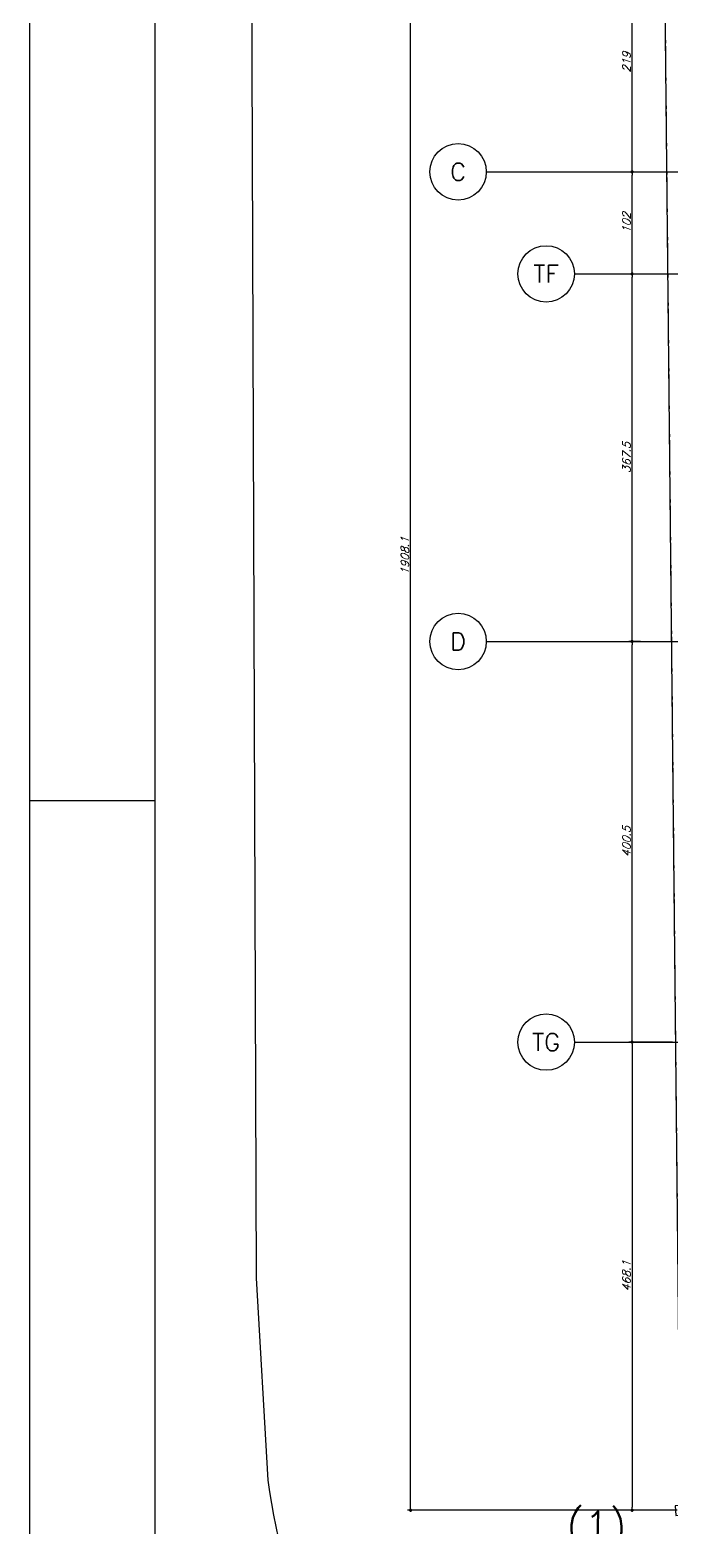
# Model space of a CAD drawing. Header units: millimetres. Extents: x -4281 to 5364, y -2128 to 2372.
# Drawn here: x -4281 to -3640, y -1370 to 127 of the extents above; entities that cross this region are included whole.
import ezdxf
from ezdxf.enums import TextEntityAlignment as Align

# ---------------------------------------------------------------- set-up
doc = ezdxf.new("R2010")
doc.units = ezdxf.units.MM
doc.header["$LTSCALE"] = 50
for name, pattern in [('CONTINUO', [0, 0]), ('DASHED', [0.75, 0.5, -0.25]), ('EIXO', [6.8, 6, -0.4, 0, -0.4])]:
    doc.linetypes.add(name, pattern=pattern)
for name, color, linetype in [('_TG', 7, 'CONTINUO'), ('F-COTAS', 106, 'Continuous'), ('F-DIVISA', 6, 'Continuous'), ('F-EIXO', 12, 'EIXO'), ('F-MARGEM', 1, 'Continuous'), ('F-TEXTO', 6, 'Continuous'), ('TG', 7, 'CONTINUO')]:
    doc.layers.add(name, color=color, linetype=linetype)
doc.styles.add('CP-TEXT-INCL', font='romans.shx', dxfattribs={"oblique": 20})
doc.styles.add('ROMANS', font='romans.shx')
doc.styles.add('SIMPLEX', font='simplex', dxfattribs={"height": 0.2})
doc.styles.get("Standard").update_dxf_attribs({"font": 'romans.shx'})
doc.dimstyles.new('CP-COTAS-50', dxfattribs={"dimscale": 0.64, "dimtxt": 12.5, "dimasz": 5, "dimexe": 5, "dimexo": 5, "dimgap": 2.5, "dimtad": 1, "dimdec": 1, "dimdsep": 46, "dimtxsty": 'CP-TEXT-INCL', "dimblk1": 'DOT', "dimblk2": 'DOT', "dimsah": 1, "dimcen": 9, "dimclrd": 256, "dimclre": 256, "dimclrt": 256, "dimadec": 0, "dimazin": 0, "dimtfac": 1, "dimtdec": 1, "dimtmove": 2, "dimatfit": 3, "dimldrblk": 'DOT', "dimfxl": 0, "dimtolj": 1, "dimarcsym": 0})

# ---------------------------------------------------------------- blocks, each defined once
blk = doc.blocks.new('*U4')
at = {"layer": 'F-EIXO'}
blk.add_line((0, 0), (7285, 0), dxfattribs=at)
at = {"layer": 'F-EIXO', "color": 2, "linetype": 'Continuous'}
blk.add_circle((-28.2072, 0), 28.2072, dxfattribs=at)
at = {"layer": 'F-TEXTO', "style": 'ROMANS'}
blk.add_attdef('EIXO', text='', height=17.5, dxfattribs=at).set_placement((-28.2072, 0), align=Align.MIDDLE_CENTER)
blk = doc.blocks.new('*U5')
at = {"layer": 'F-EIXO'}
blk.add_line((0, 0), (7197, 0), dxfattribs=at)
at = {"layer": 'F-EIXO', "color": 2, "linetype": 'Continuous'}
blk.add_circle((-28.2072, 0), 28.2072, dxfattribs=at)
at = {"layer": 'F-TEXTO', "style": 'ROMANS'}
blk.add_attdef('EIXO', text='', height=17.5, dxfattribs=at).set_placement((-28.2072, 0), align=Align.MIDDLE_CENTER)
blk = doc.blocks.new('A0-4L_900')
at = {"layer": 'F-MARGEM', "color": 2}
blk.add_line((0, 29.7), (2.5, 29.7), dxfattribs=at)
blk.add_lwpolyline([(0, 0), (0, 90), (192.9, 90), (192.9, 0)], close=True, dxfattribs=at)
at = {"layer": 'F-MARGEM', "color": 7}
blk.add_lwpolyline([(2.5, 89), (191.9, 89), (191.9, 1), (2.5, 1)], close=True, dxfattribs=at)
blk = doc.blocks.new('_DOT')
at = {"color": 0, "linetype": 'ByBlock'}
blk.add_line((-0.5, 0), (-1, 0), dxfattribs=at)
at = {"color": 0, "linetype": 'ByBlock', "const_width": 0.5}
blk.add_lwpolyline([(-0.25, 0, 1), (0.25, 0, 1)], format="xyb", close=True, dxfattribs=at)
blk = doc.blocks.new('*D82')
at = {"layer": 'DEFPOINTS', "color": 0, "transparency": 16777216}
for p in [(-3679.2, -484.5), (-3667.5, -484.5), (-3667.5, -885)]:
    blk.add_point(p, dxfattribs=at)
at = {"layer": 'F-COTAS', "lineweight": -2, "transparency": 16777216}
for p, q in [((-3670.7, -484.5), (-3682.4, -484.5)), ((-3679.2, -881.8), (-3679.2, -487.7)), ((-3670.7, -885), (-3682.4, -885))]:
    blk.add_line(p, q, dxfattribs=at)
at = {"layer": 'F-COTAS', "lineweight": -2, "transparency": 16777216, "xscale": 3.2, "yscale": 3.2, "zscale": 3.2}
for p, rotation in [((-3679.2, -484.5), 90), ((-3679.2, -885), 270)]:
    blk.add_blockref('_DOT', p, dxfattribs=dict(at, rotation=rotation))
at = {"layer": 'F-COTAS', "transparency": 16777216, "insert": (-3684.8, -684.7), "char_height": 8, "attachment_point": 5, "rotation": 90, "style": 'CP-TEXT-INCL'}
blk.add_mtext('\\A1;400.5', dxfattribs=at)
blk = doc.blocks.new('*D83')
at = {"layer": 'DEFPOINTS', "color": 0, "transparency": 16777216}
for p in [(-3679.2, -117), (-3679.2, -117), (-3667.5, -484.5)]:
    blk.add_point(p, dxfattribs=at)
at = {"layer": 'F-COTAS', "lineweight": -2, "transparency": 16777216}
for p, q in [((-3679.2, -481.3), (-3679.2, -120.2)), ((-3670.7, -484.5), (-3682.4, -484.5))]:
    blk.add_line(p, q, dxfattribs=at)
at = {"layer": 'F-COTAS', "lineweight": -2, "transparency": 16777216, "xscale": 3.2, "yscale": 3.2, "zscale": 3.2}
for p, rotation in [((-3679.2, -117), 90), ((-3679.2, -484.5), 270)]:
    blk.add_blockref('_DOT', p, dxfattribs=dict(at, rotation=rotation))
at = {"layer": 'F-COTAS', "transparency": 16777216, "insert": (-3684.8, -300.7), "char_height": 8, "attachment_point": 5, "rotation": 90, "style": 'CP-TEXT-INCL'}
blk.add_mtext('\\A1;367.5', dxfattribs=at)
blk = doc.blocks.new('*D84')
at = {"layer": 'DEFPOINTS', "color": 0, "transparency": 16777216}
for p in [(-3679.2, -15), (-3679.2, -15), (-3679.2, -117)]:
    blk.add_point(p, dxfattribs=at)
at = {"layer": 'F-COTAS', "lineweight": -2, "transparency": 16777216}
blk.add_line((-3679.2, -113.8), (-3679.2, -18.2), dxfattribs=at)
at = {"layer": 'F-COTAS', "lineweight": -2, "transparency": 16777216, "xscale": 3.2, "yscale": 3.2, "zscale": 3.2}
for p, rotation in [((-3679.2, -15), 90), ((-3679.2, -117), 270)]:
    blk.add_blockref('_DOT', p, dxfattribs=dict(at, rotation=rotation))
at = {"layer": 'F-COTAS', "transparency": 16777216, "insert": (-3684.8, -66), "char_height": 8, "attachment_point": 5, "rotation": 90, "style": 'CP-TEXT-INCL'}
blk.add_mtext('\\A1;102', dxfattribs=at)
blk = doc.blocks.new('*D85')
at = {"layer": 'DEFPOINTS', "color": 0, "transparency": 16777216}
for p in [(-3679.2, 204), (-3679.2, 204), (-3679.2, -15)]:
    blk.add_point(p, dxfattribs=at)
at = {"layer": 'F-COTAS', "lineweight": -2, "transparency": 16777216}
blk.add_line((-3679.2, -11.8), (-3679.2, 200.8), dxfattribs=at)
at = {"layer": 'F-COTAS', "lineweight": -2, "transparency": 16777216, "xscale": 3.2, "yscale": 3.2, "zscale": 3.2}
for p, rotation in [((-3679.2, 204), 90), ((-3679.2, -15), 270)]:
    blk.add_blockref('_DOT', p, dxfattribs=dict(at, rotation=rotation))
at = {"layer": 'F-COTAS', "transparency": 16777216, "insert": (-3684.8, 94.5), "char_height": 8, "attachment_point": 5, "rotation": 90, "style": 'CP-TEXT-INCL'}
blk.add_mtext('\\A1;219', dxfattribs=at)
blk = doc.blocks.new('*D226')
at = {"layer": 'DEFPOINTS', "color": 0, "transparency": 16777216}
for p in [(-3900.4, 555), (-3898.8, 555), (-3630.8, -1353.1)]:
    blk.add_point(p, dxfattribs=at)
at = {"layer": 'F-COTAS', "lineweight": -2, "transparency": 16777216}
for p, q in [((-3902, 555), (-3903.6, 555)), ((-3900.4, -1349.9), (-3900.4, 551.8)), ((-3634, -1353.1), (-3903.6, -1353.1))]:
    blk.add_line(p, q, dxfattribs=at)
at = {"layer": 'F-COTAS', "lineweight": -2, "transparency": 16777216, "xscale": 3.2, "yscale": 3.2, "zscale": 3.2}
for p, rotation in [((-3900.4, 555), 90), ((-3900.4, -1353.1), 270)]:
    blk.add_blockref('_DOT', p, dxfattribs=dict(at, rotation=rotation))
at = {"layer": 'F-COTAS', "transparency": 16777216, "insert": (-3906, -399), "char_height": 8, "attachment_point": 5, "rotation": 90, "style": 'CP-TEXT-INCL'}
blk.add_mtext('\\A1;1908.1', dxfattribs=at)
blk = doc.blocks.new('*D231')
at = {"layer": 'DEFPOINTS', "color": 0, "transparency": 16777216}
for p in [(-3635.5, -885), (-3679.2, -1353.1), (-3630.8, -1353.1)]:
    blk.add_point(p, dxfattribs=at)
at = {"layer": 'F-COTAS', "lineweight": -2, "transparency": 16777216}
for p, q in [((-3638.7, -885), (-3682.4, -885)), ((-3679.2, -888.2), (-3679.2, -1349.9)), ((-3634, -1353.1), (-3682.4, -1353.1))]:
    blk.add_line(p, q, dxfattribs=at)
at = {"layer": 'F-COTAS', "lineweight": -2, "transparency": 16777216, "xscale": 3.2, "yscale": 3.2, "zscale": 3.2}
for p, rotation in [((-3679.2, -885), 90), ((-3679.2, -1353.1), 270)]:
    blk.add_blockref('_DOT', p, dxfattribs=dict(at, rotation=rotation))
at = {"layer": 'F-COTAS', "transparency": 16777216, "insert": (-3684.8, -1119), "char_height": 8, "attachment_point": 5, "rotation": 90, "style": 'CP-TEXT-INCL'}
blk.add_mtext('\\A1;468.1', dxfattribs=at)
blk = doc.blocks.new('SIMB_QUADRADO')
at = {"layer": 'TG', "color": 0, "linetype": 'Continuous', "flags": 128}
blk.add_lwpolyline([(-0.05, -0.05), (0.05, -0.05), (0.05, 0.05), (-0.05, 0.05)], close=True, dxfattribs=at)
at = {"layer": 'TG', "color": 0}
blk.add_point((0, 0), dxfattribs=at)
for tag in ['desc:', 'cota:', 'pto:']:
    blk.add_attdef(tag, (0, 0), '', height=1)
blk = doc.blocks.new('zw$25E5')
at = {"layer": 'TG', "color": 2, "linetype": 'CONTINUO'}
blk.add_polyline3d([(114.5, 124.8, 0), (80.2, 3502.1, 0)], dxfattribs=at)
at = {"layer": '_TG', "color": 2}
ref = blk.add_blockref('SIMB_QUADRADO', (114.5, 124.8), dxfattribs=dict(at, xscale=100, yscale=100, zscale=100, rotation=4.660932902707611))
ref.add_attrib('PONTO', '(1)', dxfattribs={"layer": '0', "color": 14, "height": 30, "rotation": 358.5832, "style": 'SIMPLEX', "width": 1.135135}).set_placement((0.2, 94.6), (60.2, 93.1), align=Align.FIT)

msp = doc.modelspace()

# ---------------------------------------------------------------- linework, layer by layer
at = {"layer": 'F-DIVISA', "color": 253, "flags": 128}
msp.add_lwpolyline([(-3688, 2174.39, 0.353045), (-4065.03, 1783.09), (-4054.82, -1121.07), (-4043.07, -1322.97, 0.308858), (-3580.9, -1837.67), (4318.91, -1888.75)], format="xyb", dxfattribs=at)
at = {"layer": 'F-DIVISA', "color": 4, "linetype": 'DASHED', "ltscale": 0.25, "flags": 128}
msp.add_lwpolyline([(3296.03, 2024.21), (3571.4, 2024.21), (3587.77, 434.4), (4164.42, 438.38), (4170.81, -1407.31), (-3630.75, -1353.06), (-3665.01, 2024.21), (3277.95, 2024.21)], dxfattribs=at)

# ---------------------------------------------------------------- block references
at = {"layer": 'F-EIXO', "linetype": 'Continuous'}
for name, p, values in [('*U4', (-3824.8, -15), {'EIXO': 'C'}), ('*U5', (-3736.84, -117), {'EIXO': 'TF'}), ('*U4', (-3824.8, -484.5), {'EIXO': 'D'}), ('*U5', (-3736.84, -885), {'EIXO': 'TG'})]:
    msp.add_blockref(name, p, dxfattribs=at).add_auto_attribs(values)
at = {"layer": 'F-MARGEM', "xscale": 50, "yscale": 50, "zscale": 50}
msp.add_blockref('A0-4L_900', (-4280.59, -2128.38), dxfattribs=at)
at = {"layer": 'TG'}
msp.add_blockref('zw$25E5', (-3745.25, -1477.84), dxfattribs=at)

# ---------------------------------------------------------------- dimensions: what is measured, and where the dimension line sits
at = {"layer": 'F-COTAS'}
for base, p1, p2, picture, middle in [((-3900.38, 555), (-3630.75, -1353.06), (-3898.82, 555), '*D226', (-3905.98, -399.03)), ((-3679.16, 204), (-3679.16, -15), (-3679.16, 204), '*D85', (-3684.76, 94.5)), ((-3679.16, -15), (-3679.16, -117), (-3679.16, -15), '*D84', (-3684.76, -66)), ((-3679.16, -117), (-3667.54, -484.5), (-3679.16, -117), '*D83', (-3684.76, -300.75)), ((-3679.16, -484.5), (-3667.54, -885), (-3667.54, -484.5), '*D82', (-3684.76, -684.75))]:
    dim = msp.add_linear_dim(base=base, p1=p1, p2=p2, angle=90, dimstyle='CP-COTAS-50', dxfattribs=at)
    dim.commit()
    dim.dimension.update_dxf_attribs({"geometry": picture, "text_midpoint": middle})
dim = msp.add_linear_dim(base=(-3679.16, -1353.06), p1=(-3635.5, -885), p2=(-3630.75, -1353.06), angle=90, dimstyle='CP-COTAS-50', override={"dimblk1": 'DOT', "dimblk2": 'DOT'}, dxfattribs=at)
dim.commit()
dim.dimension.update_dxf_attribs({"geometry": '*D231', "text_midpoint": (-3684.76, -1119.03)})

doc.saveas('drawing.dxf')
